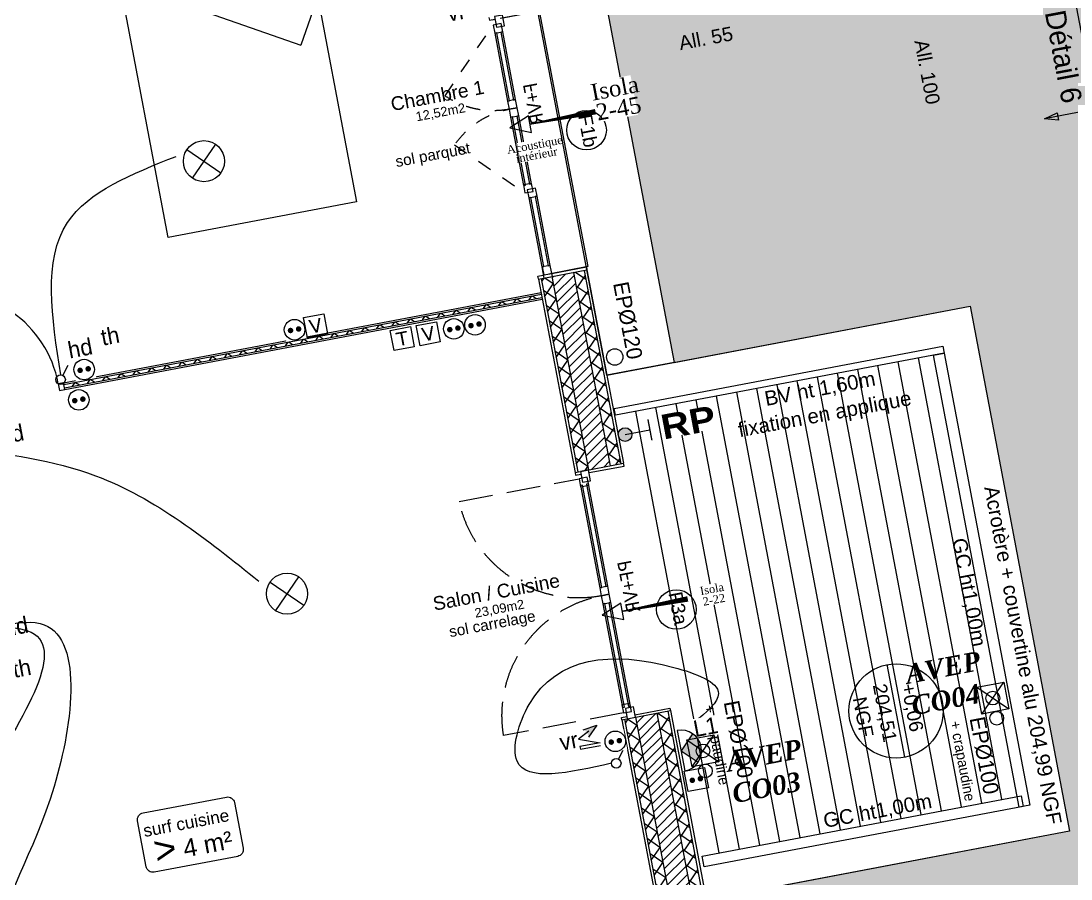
# Model space of a CAD drawing. Header units: centimetres. Extents: x 197412 to 267601, y -375791 to -305433.
# Drawn here: x 222599 to 230265, y -347547 to -341285 of the extents above; entities that cross this region are included whole.
import ezdxf

# ---------------------------------------------------------------- set-up
doc = ezdxf.new("R2010")
doc.units = ezdxf.units.CM
for name, pattern in [('Style de ligne -1', [0.41664, 0.20828, -0.20836]), ('Style de ligne -2', [0.694425, 0.48607, -0.208355]), ('Style de ligne -6', [1.04164, 0.625, -0.20828, 0.06943, -0.13893])]:
    doc.linetypes.add(name, pattern=pattern)
for name, color, linetype in [('3-BAT C-Niveau 0', 250, 'Continuous'), ('prlm-EAU-EF', 161, 'Continuous'), ('prlm-EAU-EPEXT', 145, 'Continuous'), ('prlm-VMC', 62, 'Continuous')]:
    doc.layers.add(name, color=color, linetype=linetype)
doc.layers.add('prlm-ELEC-CFA', color=1, linetype='Continuous', lineweight=25)
doc.layers.add('prlm-ELEC-CFO', color=1, linetype='Continuous', lineweight=25)
doc.styles.add('Arial', font='arial.ttf')
doc.styles.add('Futura Std Book', font='')
doc.styles.add('Geneva', font='arial.ttf')
doc.styles.add('Helvetica', font='arial.ttf')
doc.styles.add('Lucida Grande', font='')
doc.styles.add('prlm-eau-ef', font='ariblk.ttf', dxfattribs={"height": 18})
doc.styles.add('prlm-eau-ep', font='timesbi.ttf', dxfattribs={"height": 18})
doc.styles.add('prlm-elec-cfa', font='comic.ttf', dxfattribs={"height": 12})
doc.styles.add('prlm-elec-cfo', font='comic.ttf', dxfattribs={"height": 12})
doc.styles.add('prlm-sejc', font='arial.ttf', dxfattribs={"height": 20})
doc.styles.add('prlm-vmc', font='pala.ttf', dxfattribs={"height": 14})
doc.styles.get("Standard").update_dxf_attribs({"font": 'ARIALUNI.TTF', "height": 100})
doc.styles.get('Futura Std Book').set_extended_font_data('Futura Std Book')
doc.styles.get('Lucida Grande').set_extended_font_data('Lucida Grande')
pattern_1 = [(325.723595, (82441.66, 127994.64), (45.054865, 66.106423), []), (55.723595, (82441.66, 127994.64), (66.106423, -45.054865), [])]
pattern_2 = [(45, (82627.55, 127994.637), (-31.2347524, 39.0434405), [])]
pattern_3 = [(325.723595, (82441.66, 127994.64), (45.054865, 66.106423), []), (55.723595, (82441.66, 127994.64), (66.106423, -45.054865), [])]

# ---------------------------------------------------------------- blocks, each defined once
blk = doc.blocks.new('FENETRE TYPE 1')
at = {"linetype": 'Style de ligne -1', "ltscale": 50.8}
for p, q in [((48.17, 60.17), (4, 16)), ((84.68, 59.99), (128.67, 16))]:
    blk.add_line(p, q, dxfattribs=at)
at = {"linetype": 'Continuous'}
blk.add_line((0, 16), (0, 14), dxfattribs=at)
at = {"linetype": 'Continuous', "lineweight": 25, "flags": 128}
for points in [[(-2, 18), (0, 18), (0, 14)], [(192, 18), (190, 18), (190, 14)], [(0, 8), (0, -18), (-2, -18)], [(190, 7.7), (190, -18), (192, -18)]]:
    blk.add_lwpolyline(points, dxfattribs=at)
at = {"linetype": 'Continuous', "flags": 128}
for points in [[(4, 16), (10, 16), (10, 10), (4, 10)], [(10, 16), (60.46, 16), (60.46, 14.5), (10, 14.5)], [(60.46, 16), (66.46, 16), (66.46, 10), (60.46, 10)], [(66.46, 16), (72.46, 16), (72.46, 10), (66.46, 10)], [(72.46, 16), (123.05, 16), (123.05, 14.5), (72.46, 14.5)], [(122.67, 16), (128.67, 16), (128.67, 10), (122.67, 10)], [(-2, 14), (6, 14), (6, 8), (-2, 8)], [(10, 11.5), (60.46, 11.5), (60.46, 10), (10, 10)], [(72.46, 11.5), (123.05, 11.5), (123.05, 10), (72.46, 10)], [(126.67, 14), (132.67, 14), (132.67, 7.7), (126.67, 7.7)], [(132.67, 14), (184, 14), (184, 12.5), (132.67, 12.5)], [(132.67, 9.2), (184, 9.2), (184, 7.7), (132.67, 7.7)], [(184, 14), (192.25, 14), (192.25, 7.7), (184, 7.7)], [(184, 13.7), (190, 13.7), (190, 7.7), (184, 7.7)]]:
    blk.add_lwpolyline(points, close=True, dxfattribs=at)
blk.add_lwpolyline([(0, 10), (0, -19), (190, -19), (190, 10)], dxfattribs=at)
at = {"linetype": 'Style de ligne -1', "ltscale": 50.8}
for centre, radius, start, end in [((4, 16), 62.46, 360, 45), ((128.67, 16), 62.21, 136.63922, 180)]:
    blk.add_arc(centre, radius, start, end, dxfattribs=at)
at = {"insert": (50.38, 2.81), "char_height": 10.161, "attachment_point": 1, "line_spacing_factor": 0.978845, "style": 'Lucida Grande'}
blk.add_mtext('F+VR ', dxfattribs=at)
blk = doc.blocks.new('PORTE FENETRE TYPE 2')
at = {"linetype": 'Style de ligne -2', "ltscale": 50.8}
for p, q in [((6.05, 105), (6.05, 16)), ((180, 16), (180, 105))]:
    blk.add_line(p, q, dxfattribs=at)
at = {"linetype": 'Continuous', "lineweight": 25, "flags": 128}
for points in [[(1, 18), (3, 18), (3, 14)], [(184.71, 18), (183, 18), (183, 14)], [(3, 8), (3, -18), (1, -18)], [(183, 8), (183, -18), (184.71, -18)]]:
    blk.add_lwpolyline(points, dxfattribs=at)
at = {"linetype": 'Continuous', "flags": 128}
for points in [[(6, 16), (12, 16), (12, 10), (6, 10)], [(11, 16), (87, 16), (87, 14.5), (11, 14.5)], [(87, 16), (93, 16), (93, 10), (87, 10)], [(93, 16), (99, 16), (99, 10), (93, 10)], [(99, 16), (176, 16), (176, 14.5), (99, 14.5)], [(174, 16), (180, 16), (180, 10), (174, 10)], [(1, 14), (9, 14), (9, 8), (1, 8)], [(11, 11.5), (87, 11.5), (87, 10), (11, 10)], [(99, 11.5), (176, 11.5), (176, 10), (99, 10)], [(177, 14), (184.71, 14), (184.71, 8), (177, 8)]]:
    blk.add_lwpolyline(points, close=True, dxfattribs=at)
at = {"linetype": 'Style de ligne -2', "ltscale": 50.8}
for centre, start, end in [((4, 16), 0, 88.42187), ((182, 16), 91.28733, 180)]:
    blk.add_arc(centre, 89, start, end, dxfattribs=at)
at = {"insert": (70.68, 0.04), "char_height": 10.161, "attachment_point": 1, "line_spacing_factor": 0.978845, "style": 'Lucida Grande'}
blk.add_mtext('PF+VR ', dxfattribs=at)
blk = doc.blocks.new('Groupe-285-1')
at = {"linetype": 'Continuous'}
blk.add_circle((14428.65, -47007.62), 14.45, dxfattribs=at)
at = {"insert": (14432.35, -46995.2), "char_height": 10.087, "attachment_point": 1, "rotation": 280.72359, "line_spacing_factor": 0.834288, "style": 'Helvetica'}
blk.add_mtext('F1b', dxfattribs=at)
blk = doc.blocks.new('Groupe-476-1')
at = {"linetype": 'Continuous'}
blk.add_circle((14494.19, -47357.49), 14.45, dxfattribs=at)
at = {"insert": (14498.3, -47343.68), "char_height": 10.087, "attachment_point": 1, "rotation": 280.72359, "line_spacing_factor": 0.834288, "style": 'Helvetica'}
blk.add_mtext('F3a', dxfattribs=at)
blk = doc.blocks.new('Groupe-477-1')
at = {"linetype": 'Continuous'}
blk.add_line((14661.01, -47465.25), (14648.22, -47397.72), dxfattribs=at)
blk.add_circle((14654.62, -47431.49), 34.37, dxfattribs=at)
at = {"insert": (14651.5, -47431.97), "char_height": 10.069, "width": 91.6838, "attachment_point": 2, "rotation": 280.72359, "line_spacing_factor": 0.962448, "style": 'Arial'}
blk.add_mtext('204,51\\PNGF', dxfattribs=at)
at = {"insert": (14668.24, -47410.63), "char_height": 10.069, "attachment_point": 1, "rotation": 280.72359, "line_spacing_factor": 0.962448, "style": 'Arial'}
blk.add_mtext('+0,06', dxfattribs=at)
blk = doc.blocks.new('Groupe-478-1')
at = {"linetype": 'Continuous'}
blk.add_circle((14515.46, -47475.28), 5, dxfattribs=at)
blk = doc.blocks.new('Groupe-479-1')
blk.add_blockref('Groupe-478-1', (0, 0))
at = {"insert": (14539.88, -47422.98), "char_height": 11.3275, "attachment_point": 1, "rotation": 280.72359, "line_spacing_factor": 0.962448, "style": 'Futura Std Book'}
blk.add_mtext('EPØ100\\P{\\H0.6752x;+ crapaudine\\P}', dxfattribs=at)
blk = doc.blocks.new('Groupe-480-1')
at = {"linetype": 'Continuous'}
blk.add_circle((14728.15, -47436.84), 5, dxfattribs=at)
blk = doc.blocks.new('Groupe-481-1')
blk.add_blockref('Groupe-480-1', (0, 0))
at = {"insert": (14719.35, -47434.8), "char_height": 11.3275, "attachment_point": 1, "rotation": 280.72359, "line_spacing_factor": 0.962448, "style": 'Futura Std Book'}
blk.add_mtext('EPØ100\\P{\\H0.6752x;+ crapaudine\\P}', dxfattribs=at)
blk = doc.blocks.new('Groupe-482-1')
at = {"linetype": 'Continuous'}
blk.add_circle((14449.23, -47173.18), 6, dxfattribs=at)
at = {"insert": (14459.12, -47117.34), "char_height": 11.327, "attachment_point": 1, "rotation": 280.72359, "line_spacing_factor": 0.962448, "style": 'Futura Std Book'}
blk.add_mtext('EPØ120', dxfattribs=at)
blk = doc.blocks.new('Groupe-491-1')
at = {"linetype": 'Style de ligne -6', "lineweight": 25, "ltscale": 50.8}
blk.add_line((14800.46, -46992.21), (14786.51, -46918.51), dxfattribs=at)
at = {"linetype": 'Continuous'}
blk.add_line((14800.46, -46992.21), (14762.94, -46999.31), dxfattribs=at)
at = {"linetype": 'Continuous', "flags": 128}
blk.add_lwpolyline([(14773.25, -47000.21), (14762.94, -46999.31), (14772.32, -46994.93)], close=True, dxfattribs=at)
at = {"insert": (14777.95, -46918.86), "char_height": 15.103, "attachment_point": 1, "rotation": 280.71917, "line_spacing_factor": 0.962448, "style": 'Futura Std Book'}
blk.add_mtext('Détail 6', dxfattribs=at)
blk = doc.blocks.new('xi.PC-EXT')
at = {"layer": 'prlm-ELEC-CFO', "color": 0, "linetype": 'ByBlock', "lineweight": -2, "flags": 128}
blk.add_lwpolyline([(-7.5, 7.5), (7.5, 7.5), (7.5, -7.5), (-7.5, -7.5)], close=True, dxfattribs=at)
at = {"layer": 'prlm-ELEC-CFO', "color": 0, "linetype": 'ByBlock', "lineweight": 5, "const_width": 2}
for points in [[(-4, 0, 1), (-2, 0, 1)], [(2, 0, 1), (4, 0, 1)]]:
    blk.add_lwpolyline(points, format="xyb", close=True, dxfattribs=at)
blk = doc.blocks.new('xi.SA')
at = {"layer": 'prlm-ELEC-CFO', "color": 0}
blk.add_lwpolyline([(0.2, -1.28), (5.5, 5.28)], dxfattribs=at)
blk.add_circle((-2, -4), 3.5, dxfattribs=at)
blk = doc.blocks.new('xi.LUM1')
at = {"layer": 'prlm-ELEC-CFO', "linetype": 'ByBlock', "lineweight": 5}
blk.add_hatch(color=0, dxfattribs=at).paths.add_polyline_path([(10.61, 10.61, 0.414214), (-10.61, 10.61), (0, 0)])
at = {"layer": 'prlm-ELEC-CFO', "color": 0, "linetype": 'ByBlock', "lineweight": -2, "flags": 128}
blk.add_lwpolyline([(15, 0, 1), (-15, 0)], format="xyb", close=True, dxfattribs=at)
at = {"layer": 'prlm-ELEC-CFO', "color": 0}
blk.add_lwpolyline([(-10.61, 10.61), (0, 0), (10.61, 10.61)], dxfattribs=at)
blk = doc.blocks.new('xi.VR')
at = {"layer": 'prlm-ELEC-CFO', "lineweight": 5}
blk.add_hatch(color=0, dxfattribs=at).paths.add_polyline_path([(-3, 6), (-0.1, 3.7), (0, 0), (7.5, 7.5)])
at = {"layer": 'prlm-ELEC-CFO', "color": 0}
for points in [[(0.95, 4.23), (-7.5, 0), (7.5, -5.5), (-7.5, -5.5), (-7.5, -7.5), (7.5, -7.5)], [(-3, 6), (7.5, 7.5), (0, 0)]]:
    blk.add_lwpolyline(points, dxfattribs=at)
blk = doc.blocks.new('xi.PC')
at = {"color": 0, "lineweight": 5}
blk.add_wipeout([(-7.5, -7.5), (7.5, -7.5), (7.5, 7.5), (-7.5, 7.5)], dxfattribs=at).dxf.layer = 'prlm-ELEC-CFO'
at = {"layer": 'prlm-ELEC-CFO', "color": 0, "linetype": 'ByBlock', "lineweight": 5, "const_width": 2}
for points in [[(-4, 0, 1), (-2, 0, 1)], [(2, 0, 1), (4, 0, 1)]]:
    blk.add_lwpolyline(points, format="xyb", close=True, dxfattribs=at)
at = {"layer": 'prlm-ELEC-CFO', "color": 0, "linetype": 'ByBlock', "lineweight": -2}
blk.add_circle((0, 0), 7.5, dxfattribs=at)
blk = doc.blocks.new('xi.PTCE')
at = {"layer": 'prlm-ELEC-CFO', "color": 0}
for points in [[(-10.61, 10.61), (10.61, -10.61)], [(10.61, 10.61), (-10.61, -10.61)]]:
    blk.add_lwpolyline(points, dxfattribs=at)
at = {"layer": 'prlm-ELEC-CFO', "color": 0, "linetype": 'ByBlock'}
blk.add_circle((0, 0), 15, dxfattribs=at)
blk = doc.blocks.new('xi.4m²')
at = {"color": 0}
blk.add_wipeout([(-34.54, 20.54), (34.54, 20.54), (34.54, -20.54), (-34.54, -20.54)], dxfattribs=at).dxf.layer = 'prlm-ELEC-CFO'
at = {"layer": 'prlm-ELEC-CFO', "color": 0, "lineweight": 13}
blk.add_lwpolyline([(-31, 22), (31, 22, -0.414214), (36, 17), (36, -17, -0.414214), (31, -22), (-31, -22, -0.414214), (-36, -17), (-36, 17, -0.414214)], format="xyb", close=True, dxfattribs=at)
at = {"layer": 'prlm-ELEC-CFO', "color": 0, "attachment_point": 6, "line_spacing_factor": 0.8, "style": 'prlm-sejc'}
for s, insert, char_height in [('surf cuisine', (30.36, 8.9), 9), ('4 m²', (29.31, -9.19), 13)]:
    blk.add_mtext(s, dxfattribs=dict(at, insert=insert, char_height=char_height))
at = {"layer": 'prlm-ELEC-CFO', "color": 0, "style": 'prlm-sejc', "flags": 8}
blk.add_attdef('?', (-28.3, -16.79), '', height=20, dxfattribs=at)
blk = doc.blocks.new('xi.PCHD')
at = {"color": 0, "lineweight": 5}
blk.add_wipeout([(-7.5, -7.5), (7.5, -7.5), (7.5, 7.5), (-7.5, 7.5)], dxfattribs=at).dxf.layer = 'prlm-ELEC-CFO'
at = {"layer": 'prlm-ELEC-CFO', "color": 0, "linetype": 'ByBlock', "lineweight": 5, "const_width": 2}
for points in [[(-4, 0, 1), (-2, 0, 1)], [(2, 0, 1), (4, 0, 1)]]:
    blk.add_lwpolyline(points, format="xyb", close=True, dxfattribs=at)
at = {"layer": 'prlm-ELEC-CFO', "color": 0, "linetype": 'ByBlock', "lineweight": -2}
blk.add_circle((0, 0), 7.5, dxfattribs=at)
blk = doc.blocks.new('xi.EA')
at = {"layer": 'prlm-VMC', "color": 0, "linetype": 'ByBlock', "lineweight": 5, "flags": 128}
blk.add_lwpolyline([(-6.17, -15), (6.17, -15), (0, 0)], close=True, dxfattribs=at)
at = {"layer": 'prlm-VMC', "color": 0, "linetype": 'ByBlock', "lineweight": -2, "flags": 128}
blk.add_lwpolyline([(0, -15, 1, 4, 0), (0, -63.63, 1, 1, 0)], format="xyseb", dxfattribs=at)
at = {"layer": 'prlm-VMC', "color": 0, "linetype": 'ByBlock', "lineweight": 5}
blk.add_solid([(0, 0), (6.17, -15), (-6.17, -15), (0, 0)], dxfattribs=at)
blk = doc.blocks.new('xi.rp')
at = {"layer": 'prlm-EAU-EF', "lineweight": 5}
h = blk.add_hatch(color=0, dxfattribs=at)
edge = h.paths.add_edge_path()
edge.add_arc((0, 5), 5, 0, 360)
at = {"layer": 'prlm-EAU-EF', "color": 0, "const_width": 1, "flags": 128}
blk.add_lwpolyline([(-7.82, 23.46), (7.82, 23.46)], dxfattribs=at)
at = {"layer": 'prlm-EAU-EF', "color": 0, "flags": 128}
blk.add_lwpolyline([(0, 5), (0, 23.46)], dxfattribs=at)
at = {"layer": 'prlm-EAU-EF', "color": 0, "lineweight": 5}
blk.add_circle((0, 5), 5, dxfattribs=at)
blk = doc.blocks.new('xi.avext')
at = {"layer": 'prlm-EAU-EPEXT'}
blk.add_lwpolyline([(-10, 10), (10, 10), (10, -10), (-10, -10)], close=True, dxfattribs=at)
for points in [[(-10, 10), (10, -10)], [(-10, -10), (10, 10)]]:
    blk.add_lwpolyline(points, dxfattribs=at)
blk.add_circle((0, 0), 5, dxfattribs=at)
blk = doc.blocks.new('xi.TEL')
at = {"layer": 'prlm-ELEC-CFA', "color": 0, "linetype": 'ByBlock', "lineweight": -2, "flags": 128}
blk.add_lwpolyline([(-7.5, 7.5), (7.5, 7.5), (7.5, -7.5), (-7.5, -7.5)], close=True, dxfattribs=at)
at = {"layer": 'prlm-ELEC-CFA', "color": 0, "linetype": 'ByBlock', "insert": (0, 0), "char_height": 10, "width": 11.36, "attachment_point": 5}
blk.add_mtext('{\\fVerdana|b0|i0|c0|p34;T}', dxfattribs=at)
blk = doc.blocks.new('xi.TV')
at = {"layer": 'prlm-ELEC-CFA', "color": 0, "linetype": 'ByBlock', "lineweight": -2, "flags": 128}
blk.add_lwpolyline([(-7.5, 7.5), (7.5, 7.5), (7.5, -7.5), (-7.5, -7.5)], close=True, dxfattribs=at)
at = {"layer": 'prlm-ELEC-CFA', "color": 0, "linetype": 'ByBlock', "insert": (0, 0), "char_height": 10, "width": 11.36, "attachment_point": 5}
blk.add_mtext('{\\fVerdana|b0|i0|c0|p34;V}', dxfattribs=at)
blk = doc.blocks.new('Groupe-122-1')
at = {"linetype": 'Style de ligne -1', "ltscale": 50.8, "flags": 128}
blk.add_lwpolyline([(13900.67, -47505.17), (13841.73, -47516.41), (13830.49, -47457.47), (13889.43, -47446.24)], close=True, dxfattribs=at)
at = {"linetype": 'Style de ligne -1', "ltscale": 50.8}
for points in [[(13841.69, -47477.39), (13843.24, -47479.64), (13848.17, -47481.99), (13853.6, -47481.54), (13858.08, -47478.42), (13860.4, -47473.48), (13859.95, -47468.02), (13856.84, -47463.52), (13851.91, -47461.18), (13846.48, -47461.62), (13842, -47464.74), (13839.68, -47469.69), (13840.14, -47475.14), (13841.69, -47477.39)], [(13870, -47470.6), (13871.03, -47472.1), (13874.32, -47473.66), (13877.94, -47473.37), (13880.92, -47471.29), (13882.47, -47467.99), (13882.17, -47464.35), (13880.1, -47461.35), (13876.81, -47459.79), (13873.19, -47460.09), (13870.21, -47462.17), (13868.66, -47465.47), (13868.96, -47469.1), (13870, -47470.6)], [(13888.79, -47486.57), (13887.24, -47484.32), (13882.31, -47481.97), (13876.88, -47482.42), (13872.4, -47485.53), (13870.08, -47490.48), (13870.54, -47495.94), (13873.64, -47500.44), (13878.57, -47502.78), (13884, -47502.34), (13888.48, -47499.22), (13890.8, -47494.27), (13890.35, -47488.82), (13888.79, -47486.57)], [(13860.49, -47493.36), (13859.45, -47491.86), (13856.16, -47490.29), (13852.54, -47490.59), (13849.56, -47492.67), (13848.01, -47495.97), (13848.32, -47499.6), (13850.39, -47502.61), (13853.67, -47504.17), (13857.29, -47503.87), (13860.28, -47501.79), (13861.83, -47498.49), (13861.52, -47494.86), (13860.49, -47493.36)]]:
    blk.add_open_spline(points, degree=2, dxfattribs=at)
blk = doc.blocks.new('Groupe-123-1')
blk.add_blockref('Groupe-122-1', (0, 0))
at = {"insert": (13872.17, -47482.69), "char_height": 10.66, "attachment_point": 2, "rotation": 280.76628, "line_spacing_factor": 1.060906, "style": 'Geneva'}
blk.add_mtext('C', dxfattribs=at)
blk = doc.blocks.new('Groupe-124-1')
at = {"linetype": 'Style de ligne -1', "ltscale": 50.8, "flags": 128}
blk.add_lwpolyline([(13901.23, -47508.12), (13912.46, -47567.06), (13853.52, -47578.29), (13842.29, -47519.36)], close=True, dxfattribs=at)
at = {"insert": (13883.2, -47542.1), "char_height": 10.657, "attachment_point": 2, "rotation": 280.76628, "line_spacing_factor": 1.060906, "style": 'Geneva'}
blk.add_mtext('LL', dxfattribs=at)
blk = doc.blocks.new('Groupe-125-1')
at = {"linetype": 'Style de ligne -1', "ltscale": 50.8, "flags": 128}
blk.add_lwpolyline([(14116.77, -47621.68), (14057.83, -47632.92), (14046.6, -47573.98), (14105.54, -47562.74)], close=True, dxfattribs=at)
at = {"insert": (14093.29, -47600.14), "char_height": 10.66, "attachment_point": 2, "rotation": 280.76628, "line_spacing_factor": 1.060906, "style": 'Geneva'}
blk.add_mtext('F', dxfattribs=at)
blk = doc.blocks.new('Evier 01 100x60')
at = {"linetype": 'Continuous'}
for p, q in [((7.88, -15), (42.12, -15)), ((42.12, -15), (42.5, -15)), ((7.5, -20), (42.5, -20)), ((7.5, -25), (42.5, -25)), ((7.5, -30), (42.5, -30)), ((7.5, -35), (42.5, -35)), ((7.5, -40), (42.5, -40)), ((7.88, -45), (42.12, -45)), ((42.12, -45), (42.5, -45))]:
    blk.add_line(p, q, dxfattribs=at)
at = {"linetype": 'Continuous', "flags": 128}
for points in [[(-10, 0), (110, 0), (110, -60), (-10, -60)], [(50, -15), (50.11, -13.7), (50.45, -12.43), (51, -11.25), (51.75, -10.18), (52.68, -9.25), (53.75, -8.5), (54.93, -7.95), (56.2, -7.61), (57.5, -7.5), (87.5, -7.5), (88.8, -7.61), (90.07, -7.95), (91.25, -8.5), (92.32, -9.25), (93.25, -10.18), (94, -11.25), (94.55, -12.43), (94.89, -13.7), (95, -15), (95, -45), (94.89, -46.3), (94.55, -47.57), (94, -48.75), (93.25, -49.82), (92.32, -50.75), (91.25, -51.5), (90.07, -52.05), (88.8, -52.39), (87.5, -52.5), (57.5, -52.5), (56.2, -52.39), (54.93, -52.05), (53.75, -51.5), (52.68, -50.75), (51.75, -49.82), (51, -48.75), (50.45, -47.57), (50.11, -46.3), (50, -45), (50, -45), (45, -45), (44.9, -46.3), (44.6, -47.57), (44.11, -48.75), (43.44, -49.82), (42.62, -50.75), (41.67, -51.5), (40.61, -52.05), (39.49, -52.39), (38.33, -52.5), (11.67, -52.5), (10.51, -52.39), (9.39, -52.05), (8.33, -51.5), (7.38, -50.75), (6.56, -49.82), (5.89, -48.75), (5.4, -47.57), (5.1, -46.3), (5, -45), (5, -15), (5, -15), (5.1, -13.7), (5.4, -12.43), (5.89, -11.25), (6.56, -10.18), (7.38, -9.25), (8.33, -8.5), (9.39, -7.95), (10.51, -7.61), (11.67, -7.5), (38.33, -7.5), (39.49, -7.61), (40.61, -7.95), (41.67, -8.5), (42.62, -9.25), (43.44, -10.18), (44.11, -11.25), (44.6, -12.43), (44.9, -13.7), (45, -15), (50, -15)], [(35.83, -10), (36.41, -10.03), (36.99, -10.11), (37.56, -10.26), (38.11, -10.45), (38.65, -10.7), (39.17, -11), (39.66, -11.36), (40.12, -11.75), (40.55, -12.2), (40.94, -12.68), (41.29, -13.2), (41.61, -13.75), (41.88, -14.33), (42.1, -14.93), (42.27, -15.56), (42.4, -16.2), (42.47, -16.85), (42.5, -17.5), (42.5, -42.5), (42.5, -42.5), (42.47, -43.15), (42.4, -43.8), (42.27, -44.44), (42.1, -45.07), (41.88, -45.67), (41.61, -46.25), (41.29, -46.8), (40.94, -47.32), (40.55, -47.8), (40.12, -48.25), (39.66, -48.64), (39.17, -49), (38.65, -49.3), (38.11, -49.55), (37.56, -49.74), (36.99, -49.89), (36.41, -49.97), (35.83, -50), (14.17, -50), (13.59, -49.97), (13.01, -49.89), (12.44, -49.74), (11.89, -49.55), (11.35, -49.3), (10.83, -49), (10.34, -48.64), (9.88, -48.25), (9.45, -47.8), (9.06, -47.32), (8.71, -46.8), (8.39, -46.25), (8.12, -45.67), (7.9, -45.07), (7.73, -44.44), (7.6, -43.8), (7.53, -43.15), (7.5, -42.5), (7.5, -17.5), (7.53, -16.85), (7.6, -16.2), (7.73, -15.56), (7.9, -14.93), (8.12, -14.33), (8.39, -13.75), (8.71, -13.2), (9.06, -12.68), (9.45, -12.2), (9.88, -11.75), (10.34, -11.36), (10.83, -11), (11.35, -10.7), (11.89, -10.45), (12.44, -10.26), (13.01, -10.11), (13.59, -10.03), (14.17, -10), (35.83, -10)], [(85.83, -10), (86.41, -10.03), (86.99, -10.1), (87.56, -10.23), (88.11, -10.4), (88.65, -10.62), (89.17, -10.89), (89.66, -11.21), (90.12, -11.56), (90.55, -11.95), (90.94, -12.38), (91.29, -12.84), (91.61, -13.33), (91.88, -13.85), (92.1, -14.39), (92.27, -14.94), (92.4, -15.51), (92.47, -16.09), (92.5, -16.67), (92.5, -43.33), (92.5, -43.33), (92.47, -43.91), (92.4, -44.49), (92.27, -45.06), (92.1, -45.61), (91.88, -46.15), (91.61, -46.67), (91.29, -47.16), (90.94, -47.62), (90.55, -48.05), (90.12, -48.44), (89.66, -48.79), (89.17, -49.11), (88.65, -49.38), (88.11, -49.6), (87.56, -49.77), (86.99, -49.9), (86.41, -49.97), (85.83, -50), (59.17, -50), (59.17, -50), (58.59, -49.97), (58.01, -49.9), (57.44, -49.77), (56.89, -49.6), (56.35, -49.38), (55.83, -49.11), (55.34, -48.79), (54.88, -48.44), (54.45, -48.05), (54.06, -47.62), (53.71, -47.16), (53.39, -46.67), (53.12, -46.15), (52.9, -45.61), (52.73, -45.06), (52.6, -44.49), (52.53, -43.91), (52.5, -43.33), (52.5, -16.67), (52.53, -16.09), (52.6, -15.51), (52.73, -14.94), (52.9, -14.39), (53.12, -13.85), (53.39, -13.33), (53.71, -12.84), (54.06, -12.38), (54.45, -11.95), (54.88, -11.56), (55.34, -11.21), (55.83, -10.89), (56.35, -10.62), (56.89, -10.4), (57.44, -10.23), (58.01, -10.1), (58.59, -10.03), (59.17, -10), (85.83, -10)]]:
    blk.add_lwpolyline(points, close=True, dxfattribs=at)
at = {"linetype": 'Continuous'}
blk.add_ellipse((85, -17), major_axis=(3.54, 0), ratio=1, dxfattribs=at)
blk.add_open_spline([(89.6, -2.5), (91.72, -2.5), (95.38, -4.69), (97.5, -8.49), (97.5, -30), (97.5, -51.51), (95.38, -55.31), (91.72, -57.5), (50, -57.5), (8.28, -57.5), (4.62, -55.31), (2.5, -51.51), (2.5, -30), (2.5, -8.49), (4.62, -4.69), (8.28, -2.5), (49.47, -2.5), (89.6, -2.5)], degree=2, knots=[0, 0, 0, 0.007967, 0.015935, 0.023902, 0.172105, 0.180072, 0.18804, 0.196007, 0.501992, 0.509959, 0.517926, 0.525894, 0.674097, 0.682064, 0.690032, 0.697999, 1, 1, 1], dxfattribs=at)
blk = doc.blocks.new('Groupe-126-1')
at = {"linetype": 'Style de ligne -1', "ltscale": 50.8, "flags": 128}
blk.add_lwpolyline([(13913.15, -47569.91), (13920.58, -47609.32), (13861.62, -47620.44), (13854.19, -47581.02)], close=True, dxfattribs=at)
for name in ['Groupe-123-1', 'Groupe-124-1', 'Groupe-125-1']:
    blk.add_blockref(name, (0, 0))
at = {"rotation": 190.7235947438639}
blk.add_blockref('Evier 01 100x60', (14045.06, -47635.33), dxfattribs=at)
at = {"insert": (14022.13, -47607.48), "char_height": 10.657, "attachment_point": 2, "rotation": 280.72214, "line_spacing_factor": 1.060906, "style": 'Geneva'}
blk.add_mtext('LV', dxfattribs=at)
blk = doc.blocks.new('Groupe-132-1')
at = {"linetype": 'Continuous', "lineweight": 18}
for p, q in [((14087.87, -46899.31), (14225.42, -46873.24)), ((14232.42, -46910.1), (14225.4, -46873.17)), ((14087.87, -46899.31), (14220.03, -46945.51)), ((14232.42, -46910.1), (14220, -46945.57))]:
    blk.add_line(p, q, dxfattribs=at)
at = {"linetype": 'Continuous'}
blk.add_line((14087.87, -46899.31), (14232.42, -46910.1), dxfattribs=at)
at = {"linetype": 'Continuous', "lineweight": 18, "flags": 128}
blk.add_lwpolyline([(14087.87, -46899.31), (14225.42, -46873.24), (14260.8, -47059.91), (14123.25, -47085.98)], close=True, dxfattribs=at)

msp = doc.modelspace()

# ---------------------------------------------------------------- hatches: boundary and pattern name
at = {"linetype": 'Continuous'}
h = msp.add_hatch(dxfattribs=at)
h.set_pattern_fill('02_ISOLANT', color=256, scale=10, angle=10.72359, style=0, pattern_type=2)
h.set_pattern_definition([(55.723595, (82441.66, 127994.64), (-66.106423, 45.054865), []), (145.723595, (82441.66, 127994.64), (45.054865, 66.106423), [])])
h.paths.add_polyline_path([(222913.3, -343938.4), (222917.7, -343962), (226402.7, -343302), (226398.3, -343278.5)])
at = {"layer": '3-BAT C-Niveau 0'}
h = msp.add_hatch(dxfattribs=at)
h.set_pattern_fill('TOITURE TERRASSE', color=256, scale=10, style=0, pattern_type=2)
h.set_pattern_definition([(348.838657137, (264648449.54, 71227537.28), (89.223062904, 83.81872092), [5, -302.6575])])
h.paths.add_polyline_path([(232338.7, -358202), (233590.5, -364812.1), (236895, -364186.3), (232296.1, -339902.1), (231538.5, -340045.5), (231519.9, -339947.3), (226811.5, -340838.9), (227367.8, -343776.2), (229529.2, -343366.8), (230254.9, -347198.7), (228093.5, -347608.1), (228834.7, -351521.8), (230996.1, -351112.5), (232036, -356604), (229874.6, -357013.3), (230177.2, -358611.3)])
h = msp.add_hatch(dxfattribs=at)
h.set_pattern_fill('TOITURE TERRASSE-1', color=9, scale=10, style=0, pattern_type=2)
h.set_pattern_definition([(348.838657137, (264648452.07, 71227536.78), (89.223062904, 83.81872092), [5, -302.6575]), (348.838657137, (264648452.2, 71227536.76), (89.223062904, 83.81872092), [5, -302.6575]), (348.838657137, (264648455.01, 71227536.2), (89.223062904, 83.81872092), [5, -302.6575]), (348.838657137, (264648455.13, 71227536.18), (89.223062904, 83.81872092), [5, -302.6575]), (318.83865714, (264648449.54, 71227537.28), (208.77989109, 33.989630885), [5, -167.4025]), (318.83865714, (264648450.63, 71227536.33), (208.77989109, 33.989630885), [5, -167.4025]), (318.83865714, (264648450.73, 71227536.24), (208.77989109, 33.989630885), [5, -167.4025]), (318.83865714, (264648452.49, 71227534.7), (208.77989109, 33.989630885), [5, -167.4025]), (318.83865714, (264648452.58, 71227534.62), (208.77989109, 33.989630885), [5, -167.4025]), (278.838657137, (264648397.95, 71227595.92), (130.884040778, -148.235640366), [5, -290.275]), (278.838657137, (264648398.1, 71227595), (130.884040778, -148.235640366), [5, -290.275]), (278.838657137, (264648398.11, 71227594.87), (130.884040778, -148.235640366), [5, -290.275]), (278.838657137, (264648398.58, 71227591.88), (130.884040778, -148.235640366), [5, -290.275]), (278.838657137, (264648398.6, 71227591.75), (130.884040778, -148.235640366), [5, -290.275]), (268.83865714, (264648397.95, 71227595.92), (167.92873515, -106.51143655), [5, -171.53]), (268.83865714, (264648397.94, 71227595.4), (167.92873515, -106.51143655), [5, -171.53]), (268.83865714, (264648397.94, 71227595.26), (167.92873515, -106.51143655), [5, -171.53]), (268.83865714, (264648397.9, 71227593.23), (167.92873515, -106.51143655), [5, -171.53]), (268.83865714, (264648397.9, 71227593.1), (167.92873515, -106.51143655), [5, -171.53])])
h.paths.add_polyline_path([(232338.7, -358202), (233590.5, -364812.1), (236895, -364186.3), (232296.1, -339902.1), (231538.5, -340045.5), (231519.9, -339947.3), (226811.5, -340838.9), (227367.8, -343776.2), (229529.2, -343366.8), (230254.9, -347198.7), (228093.5, -347608.1), (228834.7, -351521.8), (230996.1, -351112.5), (232036, -356604), (229874.6, -357013.3), (230177.2, -358611.3)])
h = msp.add_hatch(dxfattribs=at)
h.set_pattern_fill('02_ISOLANT', color=256, scale=10, angle=-79.27641, style=0, pattern_type=2)
h.set_pattern_definition(pattern_3)
h.paths.add_polyline_path([(226475.5, -343150), (226396.9, -343164.8), (226664.3, -344576.5), (226742.9, -344561.6)])
h = msp.add_hatch(dxfattribs=at)
h.set_pattern_fill('MURS MACONNERIE-2', color=256, scale=10, style=0, pattern_type=2)
h.set_pattern_definition(pattern_2)
h.paths.add_polyline_path([(226632.7, -343120.2), (226475.5, -343150), (226742.9, -344561.6), (226900.1, -344531.8)])
h = msp.add_hatch(dxfattribs=at)
h.set_pattern_fill('02_ISOLANT', color=256, scale=10, angle=-79.27641, style=0, pattern_type=2)
h.set_pattern_definition(pattern_3)
h.paths.add_polyline_path([(226711.3, -343105.3), (226632.7, -343120.2), (226900.1, -344531.8), (226978.7, -344517)])
h = msp.add_hatch(dxfattribs=at)
h.set_pattern_fill('02_ISOLANT', color=256, scale=10, angle=-79.27641, style=0, pattern_type=2)
h.set_pattern_definition(pattern_1)
h.paths.add_polyline_path([(227320.5, -346322), (227241.9, -346336.9), (227623.9, -348354.1), (227702.5, -348339.3)])
h = msp.add_hatch(dxfattribs=at)
h.set_pattern_fill('02_ISOLANT', color=256, scale=10, angle=-79.27641, style=0, pattern_type=2)
h.set_pattern_definition(pattern_1)
h.paths.add_polyline_path([(227084.7, -346366.7), (227006.1, -346381.6), (227388.1, -348398.8), (227466.7, -348383.9)])
h = msp.add_hatch(dxfattribs=at)
h.set_pattern_fill('MURS MACONNERIE-2', color=256, scale=10, style=0, pattern_type=2)
h.set_pattern_definition(pattern_2)
h.paths.add_polyline_path([(227241.9, -346336.9), (227084.7, -346366.7), (227466.7, -348383.9), (227623.9, -348354.1)])

# ---------------------------------------------------------------- linework, layer by layer
at = {"linetype": 'Continuous'}
for p, q in [((222910.8, -343925.7), (226395.9, -343265.7)), ((222913.3, -343938.4), (226398.3, -343278.5)), ((222913.3, -343938.4), (226398.3, -343278.5)), ((222917.7, -343962), (226402.7, -343302)), ((222917.7, -343962), (226402.7, -343302)), ((222871.5, -343933.1), (222880.9, -343982.3))]:
    msp.add_line(p, q, dxfattribs=at)
at = {"linetype": 'Continuous', "lineweight": 25}
for p, q in [((222910.8, -343925.7), (226395.9, -343265.7)), ((222920.2, -343974.8), (226405.2, -343314.8)), ((222920.2, -343974.8), (222910.8, -343925.7))]:
    msp.add_line(p, q, dxfattribs=at)
at = {"linetype": 'Continuous'}
msp.add_arc((222056, -344087.6), 830.5, 10.72359, 98.6539, dxfattribs=at)
at = {"layer": '3-BAT C-Niveau 0'}
for p, q in [((226377.3, -343168.6), (226731, -343101.6)), ((226731, -343101.6), (226998.3, -344513.2)), ((226731, -343101.6), (226998.3, -344513.2)), ((226377.3, -343168.6), (226644.6, -344580.2)), ((226377.3, -343168.6), (226644.6, -344580.2)), ((226396.9, -343164.8), (226664.3, -344576.5)), ((226475.5, -343150), (226742.9, -344561.6)), ((226632.7, -343120.2), (226900.1, -344531.8)), ((226632.7, -343120.2), (226900.1, -344531.8)), ((226711.3, -343105.3), (226978.7, -344517)), ((229613.4, -346993.5), (229003.3, -343771.8)), ((229760.8, -346965.6), (229150.6, -343743.9)), ((229171.2, -347077.3), (228561.1, -343855.5)), ((229318.6, -347049.3), (228708.5, -343827.6)), ((229466, -347021.4), (228855.9, -343799.7)), ((228729.1, -347161), (228119, -343939.2)), ((228876.5, -347133.1), (228266.4, -343911.3)), ((229023.9, -347105.2), (228413.7, -343883.4)), ((228287, -347244.7), (227676.8, -344023)), ((228434.3, -347216.8), (227824.2, -343995.1)), ((228581.7, -347188.9), (227971.6, -343967.2)), ((227992.2, -347300.5), (227382.1, -344078.8)), ((228139.6, -347272.6), (227529.5, -344050.9)), ((227697.4, -347356.4), (227087.3, -344134.6)), ((227844.8, -347328.4), (227234.7, -344106.7)), ((226644.6, -344580.2), (226998.3, -344513.2)), ((226986.5, -346385.3), (227340.2, -346318.3)), ((227320.5, -346322), (227702.5, -348339.3)), ((227340.2, -346318.3), (227722.2, -348335.5)), ((227340.2, -346318.3), (227722.2, -348335.5)), ((226986.5, -346385.3), (227368.5, -348402.5)), ((226986.5, -346385.3), (227368.5, -348402.5)), ((227006.1, -346381.6), (227388.1, -348398.8)), ((227084.7, -346366.7), (227466.7, -348383.9)), ((227241.9, -346336.9), (227623.9, -348354.1)), ((227241.9, -346336.9), (227623.9, -348354.1))]:
    msp.add_line(p, q, dxfattribs=at)
at = {"layer": '3-BAT C-Niveau 0', "flags": 128}
for points in [[(226718.5, -340347.7), (231426.8, -339456), (231519.9, -339947.3), (226811.5, -340838.9), (227367.8, -343776.2), (226876.5, -343869.2), (226227.2, -340440.6), (226718.5, -340347.6)], [(232338.7, -358202), (233590.5, -364812.1), (236895, -364186.3), (232296.1, -339902.1), (231538.5, -340045.5), (231519.9, -339947.3), (226811.5, -340838.9), (227367.8, -343776.2), (229529.2, -343366.8), (230254.9, -347198.7), (228093.5, -347608.1), (228834.7, -351521.8), (230996.1, -351112.5), (232036, -356604), (229874.6, -357013.3), (230177.2, -358611.3)], [(226930.6, -344113.4), (229330, -343659), (229339.3, -343708.1), (226939.9, -344162.5)], [(229885.8, -347023.8), (229260.7, -343723), (229339.3, -343708.1), (229964.4, -347008.9)], [(227571.6, -347380.2), (229900.3, -346939.2), (229915.2, -347017.8), (227586.5, -347458.8)]]:
    msp.add_lwpolyline(points, close=True, dxfattribs=at)
msp.add_lwpolyline([(226876.5, -343869.2), (229529.2, -343366.8), (230254.9, -347198.7), (227602.3, -347701.8)], dxfattribs=at)
at = {"layer": 'prlm-ELEC-CFO'}
msp.add_spline([(226909.8, -346702.1), (226221.9, -346686.3), (226310, -346272.4), (227365.4, -346002.7), (227691.5, -346193.3), (227512.2, -346406.5)], degree=3, dxfattribs=at)

# ---------------------------------------------------------------- block references
at = {"xscale": 10, "yscale": 10, "zscale": 10}
for name in ['Groupe-132-1', 'Groupe-126-1']:
    msp.add_blockref(name, (82441.7, 127994.6), dxfattribs=at)
at = {"layer": '3-BAT C-Niveau 0', "xscale": -10, "yscale": 10, "zscale": 10, "rotation": 100.7235947438887}
for name, p in [('FENETRE TYPE 1', (226196.4, -341246.1)), ('PORTE FENETRE TYPE 2', (226819.6, -344536.9))]:
    msp.add_blockref(name, p, dxfattribs=at)
at = {"layer": '3-BAT C-Niveau 0', "xscale": 10, "yscale": 10, "zscale": 10}
for name in ['Groupe-491-1', 'Groupe-285-1', 'Groupe-482-1', 'Groupe-476-1', 'Groupe-477-1', 'Groupe-479-1', 'Groupe-481-1']:
    msp.add_blockref(name, (82441.7, 127994.6), dxfattribs=at)
at = {"layer": 'prlm-EAU-EF', "xscale": 10, "yscale": 10, "zscale": 10, "rotation": 280.7235947438903}
msp.add_blockref('xi.rp', (226960.3, -344312.4), dxfattribs=at)
at = {"layer": 'prlm-EAU-EPEXT', "xscale": 10, "yscale": 10, "zscale": 10, "rotation": 10.72360141139323}
msp.add_blockref('xi.avext', (229694.2, -346226.4), dxfattribs=at)
at = {"layer": 'prlm-ELEC-CFA', "xscale": 10, "yscale": 10, "zscale": 10, "rotation": 10.72360141139323}
msp.add_blockref('xi.TEL', (225382.6, -343603.1), dxfattribs=at)
at = {"layer": 'prlm-ELEC-CFO', "xscale": 10, "yscale": 10, "zscale": 10, "rotation": 10.72360141139323}
for name, p in [('xi.PTCE', (223934.7, -342308.1)), ('xi.PTCE', (224541.4, -345464.6)), ('xi.SA', (226957, -346659.8)), ('xi.PC-EXT', (227529.7, -346821))]:
    msp.add_blockref(name, p, dxfattribs=at)
at = {"layer": 'prlm-VMC', "xscale": 10, "yscale": 10, "zscale": 10, "rotation": 100.7236014114513}
msp.add_blockref('xi.EA', (226841.8, -345621.3), dxfattribs=at)

# ---------------------------------------------------------------- texts
at = {"style": 'Helvetica'}
msp.add_text('sol parquet', height=80, rotation=10.72359, dxfattribs=at).set_placement((225341, -342351.6))
at = {"attachment_point": 2, "rotation": 10.72359, "line_spacing_factor": 0.834288, "style": 'Helvetica'}
for s, insert, char_height in [('Chambre 1\\P{\\H0.6752x;12,52m2}\\P', (225630, -341780.3), 100), ('Salon / Cuisine\\P{\\H0.6752x;23,09m2}\\P', (226059.9, -345403.5), 100), ('sol carrelage', (226032.1, -345644.6), 80)]:
    msp.add_mtext(s, dxfattribs=dict(at, insert=insert, char_height=char_height))
at = {"layer": '3-BAT C-Niveau 0'}
for s, insert, char_height, attachment_point, rotation, line_spacing_factor, style in [('All. 55', (227393.9, -341397.4), 102.66, 1, 10.72359, 0.834288, 'Helvetica'), ('All. 100', (229222, -341412.3), 102.66, 1, 280.72359, 0.834288, 'Helvetica'), ('BV ht 1,60m\\Pfixation en applique', (228421.9, -343914.7), 106.57, 2, 10.65374, 1.060906, 'Geneva'), ('GC ht1,00m', (229575.2, -345444.6), 106.57, 2, 280.65374, 1.060906, 'Geneva'), ('GC ht1,00m', (228842.5, -346996.1), 106.57, 2, 10.65374, 1.060906, 'Geneva')]:
    msp.add_mtext(s, dxfattribs=dict(at, insert=insert, char_height=char_height, attachment_point=attachment_point, rotation=rotation, line_spacing_factor=line_spacing_factor, style=style))
at = {"layer": '3-BAT C-Niveau 0', "insert": (229967.4, -345903.5), "char_height": 106.57, "width": 4130.678, "attachment_point": 2, "rotation": 280.65374, "line_spacing_factor": 1.060906, "style": 'Geneva'}
msp.add_mtext('Acrotère + couvertine alu 204,99 NGF ', dxfattribs=at)
at = {"layer": 'prlm-EAU-EPEXT', "char_height": 140, "attachment_point": 1, "rotation": 10.7236, "style": 'prlm-eau-ep'}
for s, insert in [('AVEP CO04', (229045.2, -345986.3)), ('AVEP CO03', (227737, -346627.6))]:
    msp.add_mtext_dynamic_manual_height_columns(s, width=153.021, gutter_width=75, heights=[0], dxfattribs=dict(at, insert=insert))
at = {"layer": 'prlm-ELEC-CFO', "char_height": 120, "attachment_point": 5, "rotation": 10.7236, "line_spacing_factor": 0.8, "style": 'prlm-elec-cfo', "bg_fill": 3, "box_fill_scale": 1.1, "bg_fill_color": 256, "bg_fill_transparency": 0}
for insert in [(222530.8, -344301.8), (222562.2, -345704.9)]:
    msp.add_mtext('hd', dxfattribs=dict(at, insert=insert))

# ---------------------------------------------------------------- next in the draw order: linework, layer by layer
at = {"layer": 'prlm-ELEC-CFO'}
for points in [[(222160.7, -344400.2), (223143.1, -344603.7), (224335.9, -345373.6)], [(222404.4, -345705.2), (222647.8, -345735.5), (222304.9, -346866.9)], [(222404.4, -345705.2), (222738.4, -345682.1), (222841.3, -346872), (222403.8, -348089.2), (222381.9, -348294.2)]]:
    msp.add_spline(points, degree=3, dxfattribs=at)

# ---------------------------------------------------------------- next in the draw order: block references
at = {"layer": 'prlm-ELEC-CFO', "xscale": 10, "yscale": 10, "zscale": 10, "rotation": 10.72360141139323}
for p in [(224596.6, -343538.2), (225759.4, -343531.8), (223021.5, -344050.3)]:
    msp.add_blockref('xi.PC', p, dxfattribs=at)
msp.add_blockref('xi.4m²', (223835.9, -347223.2), dxfattribs=at).add_auto_attribs({'?': '>'})

# ---------------------------------------------------------------- next in the draw order: texts
at = {"layer": 'prlm-EAU-EF', "insert": (227453.4, -344126), "char_height": 180, "attachment_point": 2, "rotation": 10.7236, "line_spacing_factor": 0.8, "style": 'prlm-eau-ef', "bg_fill": 3, "box_fill_scale": 0.95, "bg_fill_color": 256, "bg_fill_transparency": 0}
msp.add_mtext('RP', dxfattribs=at)
at = {"layer": 'prlm-ELEC-CFO', "char_height": 120, "attachment_point": 5, "rotation": 10.7236, "line_spacing_factor": 0.8, "style": 'prlm-elec-cfo', "bg_fill": 3, "box_fill_scale": 1.1, "bg_fill_color": 256, "bg_fill_transparency": 0}
for s, insert in [('vr', (225776.8, -341218.8)), ('hd', (223031.2, -343673.6)), ('L1', (227597.5, -346436.5)), ('vr', (226598.5, -346539.4))]:
    msp.add_mtext(s, dxfattribs=dict(at, insert=insert))
at = {"layer": 'prlm-VMC', "rotation": 10.7236, "style": 'prlm-vmc', "bg_fill": 3, "box_fill_scale": 1.1, "bg_fill_color": 256, "bg_fill_transparency": 0}
for s, insert, char_height, width, attachment_point, line_spacing_factor in [('Isola\\P2-45', (226923.1, -341716.4), 120, 236.74, 2, 0.75), ('Acoustique intérieur', (226343.8, -342159.1), 60, 236.74, 2, 0.75), ('Isola\\P2-22', (227650.8, -345469.2), 60, 173.979, 5, 0.8)]:
    msp.add_mtext(s, dxfattribs=dict(at, insert=insert, char_height=char_height, width=width, attachment_point=attachment_point, line_spacing_factor=line_spacing_factor))

# ---------------------------------------------------------------- next in the draw order: linework, layer by layer
at = {"linetype": 'Continuous'}
for p, q in [((222910.8, -343925.7), (222871.5, -343933.1)), ((222920.2, -343974.8), (222910.8, -343925.7)), ((222880.9, -343982.3), (222920.2, -343974.8))]:
    msp.add_line(p, q, dxfattribs=at)

# ---------------------------------------------------------------- next in the draw order: block references
at = {"layer": 'prlm-EAU-EPEXT', "xscale": 10, "yscale": 10, "zscale": 10, "rotation": 10.72360141139323}
msp.add_blockref('xi.avext', (227578.2, -346612.1), dxfattribs=at)
at = {"layer": 'prlm-ELEC-CFA', "xscale": 10, "yscale": 10, "zscale": 10, "rotation": 10.72360141139323}
for p in [(224749.7, -343509.2), (225572.1, -343567.2)]:
    msp.add_blockref('xi.TV', p, dxfattribs=at)
at = {"layer": 'prlm-ELEC-CFO', "xscale": 10, "yscale": 10, "zscale": 10}
for name, p, rotation in [('xi.PC', (225914, -343502.5), 10.72360141139323), ('xi.PCHD', (223060.6, -343829.1), 10.72360141139323), ('xi.VR', (226743.1, -346512.1), 10.72360141139323), ('xi.LUM1', (227418.2, -346611), 280.7236014113931)]:
    msp.add_blockref(name, p, dxfattribs=dict(at, rotation=rotation))
at = {"layer": 'prlm-VMC', "xscale": 10, "yscale": 10, "zscale": 10, "rotation": 100.7236014114513}
msp.add_blockref('xi.EA', (226168.3, -342065.3), dxfattribs=at)

# ---------------------------------------------------------------- next in the draw order: texts
at = {"layer": 'prlm-ELEC-CFA', "insert": (222605, -346009.6), "char_height": 120, "attachment_point": 5, "rotation": 10.7236, "line_spacing_factor": 0.8, "style": 'prlm-elec-cfa', "bg_fill": 3, "box_fill_scale": 1.1, "bg_fill_color": 256, "bg_fill_transparency": 0}
msp.add_mtext('th', dxfattribs=at)

# ---------------------------------------------------------------- next in the draw order: linework, layer by layer
at = {"layer": 'prlm-ELEC-CFO'}
msp.add_spline([(222889.9, -343867.5), (222939.3, -342755.6), (223731.3, -342273)], degree=3, dxfattribs=at)

# ---------------------------------------------------------------- next in the draw order: block references
at = {"layer": 'prlm-ELEC-CFO', "xscale": 10, "yscale": 10, "zscale": 10, "rotation": 10.72360141139323}
for name, p in [('xi.SA', (222900.5, -343859.4)), ('xi.PC', (226938, -346542.4))]:
    msp.add_blockref(name, p, dxfattribs=at)

# ---------------------------------------------------------------- next in the draw order: texts
at = {"layer": 'prlm-ELEC-CFO', "insert": (223250.3, -343584.5), "char_height": 120, "attachment_point": 5, "rotation": 10.7236, "line_spacing_factor": 0.8, "style": 'prlm-elec-cfa', "bg_fill": 3, "box_fill_scale": 1.1, "bg_fill_color": 256, "bg_fill_transparency": 0}
msp.add_mtext('th', dxfattribs=at)

doc.saveas('drawing.dxf')
